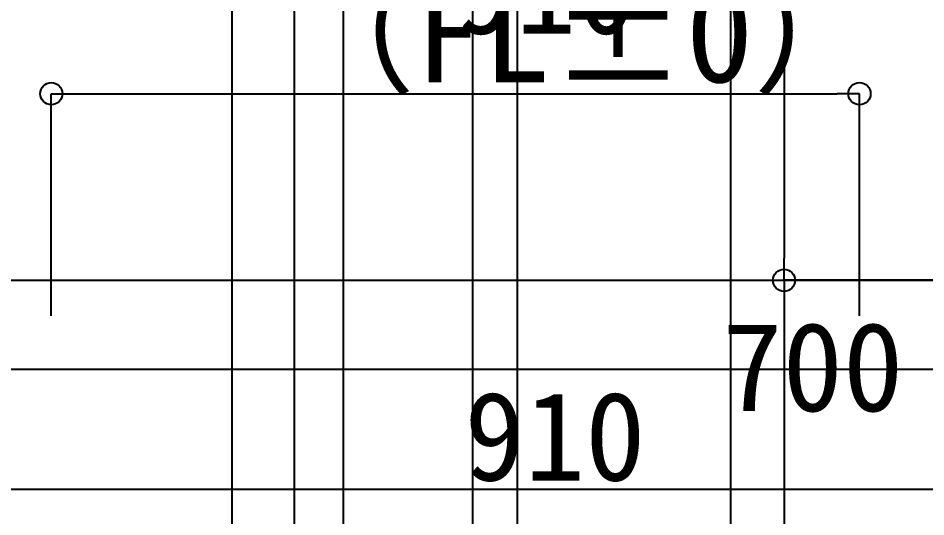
# Model space of a CAD drawing. Header units: metres. Extents: x 10861 to 26950, y 7268 to 22750.
# Drawn here: x 17852 to 18874, y 15989 to 16550 of the extents above; entities that cross this region are included whole.
import ezdxf

# ---------------------------------------------------------------- set-up
doc = ezdxf.new("R2010")
doc.units = ezdxf.units.M

msp = doc.modelspace()

# ---------------------------------------------------------------- linework, layer by layer
at = {"layer": 'GLID'}
for p, q in [((18093.3, 9325), (18093.3, 22205)), ((18163.4, 10010), (18163.4, 22205)), ((18218.8, 9325), (18218.8, 22205)), ((18364.3, 10010), (18364.3, 22205)), ((18414.7, 9325), (18414.7, 22205)), ((18654.7, 9325), (18654.7, 22205)), ((13514.7, 16255), (24358.1, 16255)), ((13514.7, 16155), (24358.1, 16155)), ((13514.7, 16020), (24358.1, 16020))]:
    msp.add_line(p, q, dxfattribs=at)
at = {"layer": 'データ 001_1F'}
for p, q in [((18714.8, 17805), (18714.8, 16280)), ((18714.8, 16255), (18714.8, 16280)), ((18714.8, 16255), (21371.8, 16255)), ((18964.8, 16255), (18714.8, 16255)), ((18714.8, 16255), (18714.8, 16230)), ((18964.8, 16255), (18714.8, 16255)), ((18714.8, 16255), (18714.8, 16255)), ((18714.8, 16230), (18714.8, 15580))]:
    msp.add_line(p, q, dxfattribs=at)
msp.add_circle((18714.8, 16255), 12.5, dxfattribs=at)
msp.add_circle((18714.8, 16255), 12.5, dxfattribs=at)
at = {"layer": '建具(木製戸)_1F'}
for p, q in [((17889.7, 16215), (17889.7, 16465)), ((17889.7, 16465), (17914.7, 16465)), ((17914.7, 16465), (18774.7, 16465)), ((18799.7, 16465), (18774.7, 16465)), ((18799.7, 16215), (18799.7, 16465)), ((18799.7, 16465), (18799.7, 16465)), ((17889.7, 16215), (17889.7, 16215)), ((18799.7, 16215), (18799.7, 16215))]:
    msp.add_line(p, q, dxfattribs=at)
for centre in [(17889.7, 16465), (18799.7, 16465)]:
    msp.add_circle(centre, 12.5, dxfattribs=at)

# ---------------------------------------------------------------- texts
at = {"layer": 'データ 001_1F'}
for s, p in [('700', (18645, 16107.7)), ('910', (18354.7, 16029.6))]:
    msp.add_text(s, height=100, dxfattribs=at).set_placement(p)
at = {"layer": '建具(木製戸)_1F'}
msp.add_text('910', height=100, dxfattribs=at).set_placement((18344.7, 16532.5))
at = {"layer": '部屋_1F'}
msp.add_text('（FL±0）', height=112, dxfattribs=at).set_placement((18153.7, 16478))

doc.saveas('drawing.dxf')
